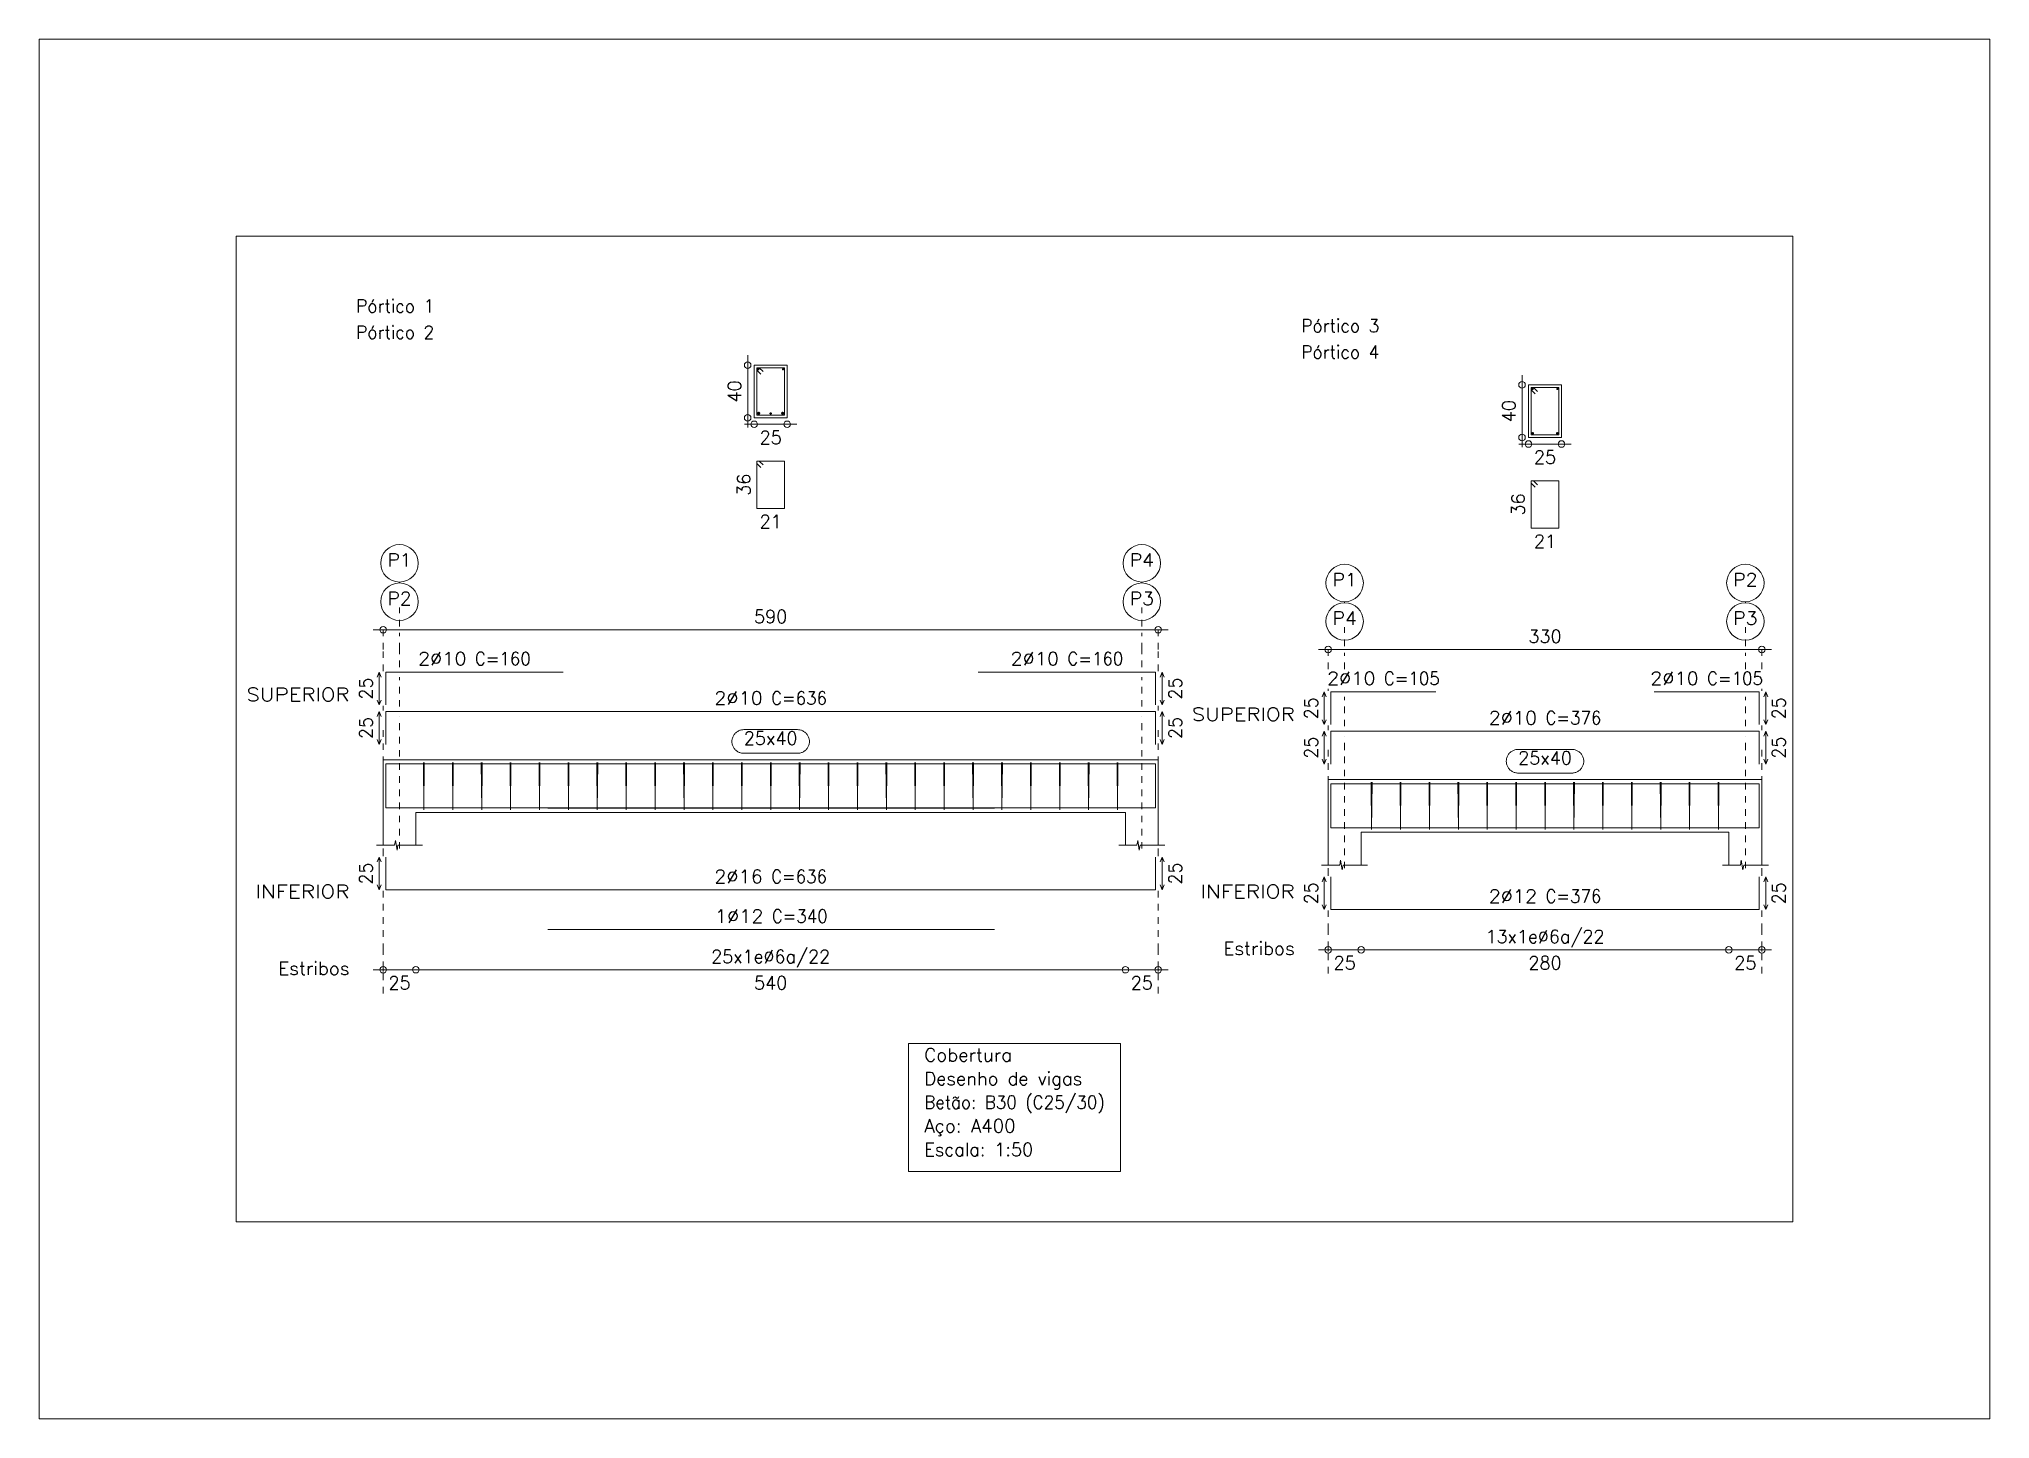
# Model space of a CAD drawing. Header units: millimetres. Extents: x 0 to 29.7, y 0 to 21.
import ezdxf
from ezdxf.enums import TextEntityAlignment as Align

# ---------------------------------------------------------------- set-up
doc = ezdxf.new("R2010")
doc.units = ezdxf.units.MM
doc.linetypes.add('CYPE_PUNTO', pattern=[0.075, 0, -0.075])
for name, color, linetype, lineweight in [('ARM_COMPRIMENTOS', 3, 'Continuous', 0), ('ARM_DENTRO_VIGA', 4, 'Continuous', 15), ('ARM_ESTRIBOS', 5, 'Continuous', 0), ('ARM_TEXTOS', 3, 'Continuous', 0), ('COT_COTAS', 3, 'Continuous', 0), ('COT_EST', 3, 'Continuous', 0), ('COT_LIN_APOIOS', 2, 'CYPE_PUNTO', 0), ('COT_LIN_AUX_COTA', 2, 'CYPE_PUNTO', 0), ('QUAD_BORDO', 1, 'Continuous', 20), ('QUAD_LIMITES', 2, 'Continuous', 0), ('REF_ESCALA', 3, 'Continuous', 0), ('REF_NOME', 3, 'Continuous', 0), ('REF_REFERENCIA', 3, 'Continuous', 0), ('SEC_CONTORNOS', 2, 'Continuous', 9), ('SEC_DIM_VIGA', 3, 'Continuous', 0), ('TABELAS', 1, 'Continuous', 9), ('TEXTO_REF_NOME', 3, 'Continuous', 0), ('TEXTO_REF_REFERENCIA', 3, 'Continuous', 0), ('TXT_COMP', 3, 'Continuous', 0), ('TXT_EST', 3, 'Continuous', 0)]:
    doc.layers.add(name, color=color, linetype=linetype, lineweight=lineweight)
doc.styles.add('CYPETXT', font='', dxfattribs={"height": 0.2})
doc.styles.get('CYPETXT').set_extended_font_data('romans')

msp = doc.modelspace()

# ---------------------------------------------------------------- linework, layer by layer
at = {"layer": 'ARM_COMPRIMENTOS'}
for p, q in [((5.178, 11.366), (5.148, 11.291)), ((5.178, 11.366), (5.208, 11.291)), ((5.178, 10.866), (5.178, 11.366)), ((17.098, 11.366), (17.068, 11.291)), ((17.098, 11.366), (17.128, 11.291)), ((17.098, 11.366), (17.098, 10.866)), ((19.566, 11.066), (19.536, 10.991)), ((19.566, 11.066), (19.596, 10.991)), ((19.566, 10.566), (19.566, 11.066)), ((26.286, 11.066), (26.256, 10.991)), ((26.286, 11.066), (26.316, 10.991)), ((26.286, 11.066), (26.286, 10.566)), ((5.178, 10.866), (5.148, 10.941)), ((5.178, 10.766), (5.148, 10.691)), ((5.178, 10.866), (5.208, 10.941)), ((5.178, 10.766), (5.208, 10.691)), ((5.178, 10.266), (5.178, 10.766)), ((17.098, 10.866), (17.068, 10.941)), ((17.098, 10.766), (17.068, 10.691)), ((17.098, 10.866), (17.128, 10.941)), ((17.098, 10.766), (17.128, 10.691)), ((17.098, 10.766), (17.098, 10.266)), ((19.566, 10.566), (19.536, 10.641)), ((19.566, 10.466), (19.536, 10.391)), ((19.566, 10.566), (19.596, 10.641)), ((19.566, 10.466), (19.596, 10.391)), ((19.566, 9.966), (19.566, 10.466)), ((26.286, 10.566), (26.256, 10.641)), ((26.286, 10.466), (26.256, 10.391)), ((26.286, 10.566), (26.316, 10.641)), ((26.286, 10.466), (26.316, 10.391)), ((26.286, 10.466), (26.286, 9.966)), ((5.178, 10.266), (5.148, 10.341)), ((5.178, 10.266), (5.208, 10.341)), ((17.098, 10.266), (17.068, 10.341)), ((17.098, 10.266), (17.128, 10.341)), ((19.566, 9.966), (19.536, 10.041)), ((19.566, 9.966), (19.596, 10.041)), ((26.286, 9.966), (26.256, 10.041)), ((26.286, 9.966), (26.316, 10.041)), ((5.178, 8.551), (5.148, 8.476)), ((5.178, 8.551), (5.208, 8.476)), ((5.178, 8.551), (5.178, 8.051)), ((17.098, 8.551), (17.068, 8.476)), ((17.098, 8.551), (17.128, 8.476)), ((17.098, 8.051), (17.098, 8.551)), ((5.178, 8.051), (5.148, 8.126)), ((5.178, 8.051), (5.208, 8.126)), ((17.098, 8.051), (17.068, 8.126)), ((17.098, 8.051), (17.128, 8.126)), ((19.566, 8.251), (19.536, 8.176)), ((19.566, 8.251), (19.596, 8.176)), ((19.566, 8.251), (19.566, 7.751)), ((26.286, 8.251), (26.256, 8.176)), ((26.286, 8.251), (26.316, 8.176)), ((26.286, 7.751), (26.286, 8.251)), ((19.566, 7.751), (19.536, 7.826)), ((19.566, 7.751), (19.596, 7.826)), ((26.286, 7.751), (26.256, 7.826)), ((26.286, 7.751), (26.316, 7.826))]:
    msp.add_line(p, q, dxfattribs=at)
at = {"layer": 'ARM_DENTRO_VIGA'}
for p, q in [((10.935, 15.975), (10.965, 15.975)), ((10.95, 15.99), (10.95, 15.96)), ((11.311, 15.975), (11.341, 15.975)), ((11.326, 15.99), (11.326, 15.96)), ((22.723, 15.675), (22.753, 15.675)), ((22.738, 15.69), (22.738, 15.66)), ((23.099, 15.675), (23.129, 15.675)), ((23.114, 15.69), (23.114, 15.66)), ((10.932, 15.305), (10.98, 15.305)), ((10.956, 15.329), (10.956, 15.281)), ((11.12, 15.301), (11.156, 15.301)), ((11.138, 15.319), (11.138, 15.283)), ((11.296, 15.305), (11.344, 15.305)), ((11.32, 15.329), (11.32, 15.281)), ((22.722, 15.001), (22.758, 15.001)), ((22.74, 15.019), (22.74, 14.983)), ((23.094, 15.001), (23.13, 15.001)), ((23.112, 15.019), (23.112, 14.983))]:
    msp.add_line(p, q, dxfattribs=at)
for points in [[(5.278, 10.866), (5.278, 11.366), (7.978, 11.366)], [(14.298, 11.366), (16.998, 11.366), (16.998, 10.866)], [(19.666, 10.566), (19.666, 11.066), (21.266, 11.066)], [(24.586, 11.066), (26.186, 11.066), (26.186, 10.566)], [(5.278, 10.266), (5.278, 10.766), (16.998, 10.766), (16.998, 10.266)], [(19.666, 9.966), (19.666, 10.466), (26.186, 10.466), (26.186, 9.966)], [(5.278, 9.468), (5.278, 9.968), (16.998, 9.968), (16.998, 9.468)], [(5.278, 9.468), (5.278, 9.968), (7.978, 9.968)], [(14.298, 9.968), (16.998, 9.968), (16.998, 9.468)], [(5.278, 9.798), (5.278, 9.298), (16.998, 9.298), (16.998, 9.798)], [(19.666, 9.168), (19.666, 9.668), (26.186, 9.668), (26.186, 9.168)], [(19.666, 9.168), (19.666, 9.668), (21.266, 9.668)], [(24.586, 9.668), (26.186, 9.668), (26.186, 9.168)], [(7.748, 9.294), (14.548, 9.294)], [(19.666, 9.494), (19.666, 8.994), (26.186, 8.994), (26.186, 9.494)], [(5.278, 8.551), (5.278, 8.051), (16.998, 8.051), (16.998, 8.551)], [(19.666, 8.251), (19.666, 7.751), (26.186, 7.751), (26.186, 8.251)], [(7.748, 7.447), (14.548, 7.447)]]:
    msp.add_lwpolyline(points, dxfattribs=at)
for centre, radius in [((10.95, 15.975), 0.01), ((11.326, 15.975), 0.01), ((22.738, 15.675), 0.01), ((23.114, 15.675), 0.01), ((10.956, 15.305), 0.016), ((11.138, 15.301), 0.012), ((11.32, 15.305), 0.016), ((22.74, 15.001), 0.012), ((23.112, 15.001), 0.012)]:
    msp.add_circle(centre, radius, dxfattribs=at)
at = {"layer": 'ARM_ESTRIBOS'}
for points in [[(11.023, 15.938), (10.964, 15.997), (10.928, 15.997), (10.928, 15.277), (11.348, 15.277), (11.348, 15.997), (10.928, 15.997), (10.928, 15.961), (10.987, 15.902)], [(22.811, 15.638), (22.752, 15.697), (22.716, 15.697), (22.716, 14.977), (23.136, 14.977), (23.136, 15.697), (22.716, 15.697), (22.716, 15.661), (22.775, 15.602)], [(11.023, 14.518), (10.964, 14.577), (10.928, 14.577), (10.928, 13.857), (11.348, 13.857), (11.348, 14.577), (10.928, 14.577), (10.928, 14.541), (10.987, 14.482)], [(22.811, 14.218), (22.752, 14.277), (22.716, 14.277), (22.716, 13.557), (23.136, 13.557), (23.136, 14.277), (22.716, 14.277), (22.716, 14.241), (22.775, 14.182)], [(5.865, 9.931), (5.865, 9.99), (5.859, 9.27), (5.853, 9.99), (5.853, 9.954), (5.853, 9.895)], [(6.305, 9.931), (6.305, 9.99), (6.299, 9.27), (6.293, 9.99), (6.293, 9.954), (6.293, 9.895)], [(6.745, 9.931), (6.745, 9.99), (6.739, 9.27), (6.733, 9.99), (6.733, 9.954), (6.733, 9.895)], [(7.185, 9.931), (7.185, 9.99), (7.179, 9.27), (7.173, 9.99), (7.173, 9.954), (7.173, 9.895)], [(7.625, 9.931), (7.625, 9.99), (7.619, 9.27), (7.613, 9.99), (7.613, 9.954), (7.613, 9.895)], [(8.065, 9.931), (8.065, 9.99), (8.059, 9.27), (8.053, 9.99), (8.053, 9.954), (8.053, 9.895)], [(8.505, 9.931), (8.505, 9.99), (8.499, 9.27), (8.493, 9.99), (8.493, 9.954), (8.493, 9.895)], [(8.945, 9.931), (8.945, 9.99), (8.939, 9.27), (8.933, 9.99), (8.933, 9.954), (8.933, 9.895)], [(9.385, 9.931), (9.385, 9.99), (9.379, 9.27), (9.373, 9.99), (9.373, 9.954), (9.373, 9.895)], [(9.825, 9.931), (9.825, 9.99), (9.819, 9.27), (9.813, 9.99), (9.813, 9.954), (9.813, 9.895)], [(10.265, 9.931), (10.265, 9.99), (10.259, 9.27), (10.253, 9.99), (10.253, 9.954), (10.253, 9.895)], [(10.705, 9.931), (10.705, 9.99), (10.699, 9.27), (10.693, 9.99), (10.693, 9.954), (10.693, 9.895)], [(11.145, 9.931), (11.145, 9.99), (11.139, 9.27), (11.133, 9.99), (11.133, 9.954), (11.133, 9.895)], [(11.585, 9.931), (11.585, 9.99), (11.579, 9.27), (11.573, 9.99), (11.573, 9.954), (11.573, 9.895)], [(12.025, 9.931), (12.025, 9.99), (12.019, 9.27), (12.013, 9.99), (12.013, 9.954), (12.013, 9.895)], [(12.465, 9.931), (12.465, 9.99), (12.459, 9.27), (12.453, 9.99), (12.453, 9.954), (12.453, 9.895)], [(12.905, 9.931), (12.905, 9.99), (12.899, 9.27), (12.893, 9.99), (12.893, 9.954), (12.893, 9.895)], [(13.345, 9.931), (13.345, 9.99), (13.339, 9.27), (13.333, 9.99), (13.333, 9.954), (13.333, 9.895)], [(13.785, 9.931), (13.785, 9.99), (13.779, 9.27), (13.773, 9.99), (13.773, 9.954), (13.773, 9.895)], [(14.225, 9.931), (14.225, 9.99), (14.219, 9.27), (14.213, 9.99), (14.213, 9.954), (14.213, 9.895)], [(14.665, 9.931), (14.665, 9.99), (14.659, 9.27), (14.653, 9.99), (14.653, 9.954), (14.653, 9.895)], [(15.105, 9.931), (15.105, 9.99), (15.099, 9.27), (15.093, 9.99), (15.093, 9.954), (15.093, 9.895)], [(15.545, 9.931), (15.545, 9.99), (15.539, 9.27), (15.533, 9.99), (15.533, 9.954), (15.533, 9.895)], [(15.985, 9.931), (15.985, 9.99), (15.979, 9.27), (15.973, 9.99), (15.973, 9.954), (15.973, 9.895)], [(16.425, 9.931), (16.425, 9.99), (16.419, 9.27), (16.413, 9.99), (16.413, 9.954), (16.413, 9.895)], [(20.293, 9.631), (20.293, 9.69), (20.287, 8.97), (20.281, 9.69), (20.281, 9.654), (20.281, 9.595)], [(20.733, 9.631), (20.733, 9.69), (20.727, 8.97), (20.721, 9.69), (20.721, 9.654), (20.721, 9.595)], [(21.173, 9.631), (21.173, 9.69), (21.167, 8.97), (21.161, 9.69), (21.161, 9.654), (21.161, 9.595)], [(21.613, 9.631), (21.613, 9.69), (21.607, 8.97), (21.601, 9.69), (21.601, 9.654), (21.601, 9.595)], [(22.053, 9.631), (22.053, 9.69), (22.047, 8.97), (22.041, 9.69), (22.041, 9.654), (22.041, 9.595)], [(22.493, 9.631), (22.493, 9.69), (22.487, 8.97), (22.481, 9.69), (22.481, 9.654), (22.481, 9.595)], [(22.933, 9.631), (22.933, 9.69), (22.927, 8.97), (22.921, 9.69), (22.921, 9.654), (22.921, 9.595)], [(23.373, 9.631), (23.373, 9.69), (23.367, 8.97), (23.361, 9.69), (23.361, 9.654), (23.361, 9.595)], [(23.813, 9.631), (23.813, 9.69), (23.807, 8.97), (23.801, 9.69), (23.801, 9.654), (23.801, 9.595)], [(24.253, 9.631), (24.253, 9.69), (24.247, 8.97), (24.241, 9.69), (24.241, 9.654), (24.241, 9.595)], [(24.693, 9.631), (24.693, 9.69), (24.687, 8.97), (24.681, 9.69), (24.681, 9.654), (24.681, 9.595)], [(25.133, 9.631), (25.133, 9.69), (25.127, 8.97), (25.121, 9.69), (25.121, 9.654), (25.121, 9.595)], [(25.573, 9.631), (25.573, 9.69), (25.567, 8.97), (25.561, 9.69), (25.561, 9.654), (25.561, 9.595)]]:
    msp.add_lwpolyline(points, dxfattribs=at)
at = {"layer": 'COT_COTAS'}
for p, q in [((5.088, 12.011), (17.188, 12.011)), ((19.476, 11.711), (26.376, 11.711))]:
    msp.add_line(p, q, dxfattribs=at)
for centre in [(5.238, 12.011), (17.038, 12.011), (19.626, 11.711), (26.226, 11.711)]:
    msp.add_circle(centre, 0.05, dxfattribs=at)
at = {"layer": 'COT_EST'}
for points in [[(19.476, 7.141), (20.126, 7.141), (25.726, 7.141), (26.376, 7.141)], [(5.088, 6.837), (5.738, 6.837), (16.538, 6.837), (17.188, 6.837)]]:
    msp.add_lwpolyline(points, dxfattribs=at)
for centre in [(19.626, 7.141), (20.126, 7.141), (25.726, 7.141), (26.226, 7.141), (5.238, 6.837), (5.738, 6.837), (16.538, 6.837), (17.038, 6.837)]:
    msp.add_circle(centre, 0.05, dxfattribs=at)
at = {"layer": 'COT_LIN_APOIOS'}
for p, q in [((19.626, 11.081), (19.626, 11.111)), ((26.226, 11.081), (26.226, 11.111)), ((5.238, 10.781), (5.238, 10.851)), ((17.038, 10.781), (17.038, 10.851)), ((19.626, 10.481), (19.626, 10.551)), ((26.226, 10.481), (26.226, 10.551))]:
    msp.add_line(p, q, dxfattribs=at)
for points in [[(5.238, 11.381), (5.238, 11.711), (5.238, 11.986), (5.238, 12.011)], [(17.038, 11.381), (17.038, 11.711), (17.038, 11.986), (17.038, 12.011)], [(19.626, 11.411), (19.626, 11.686), (19.626, 11.711)], [(26.226, 11.411), (26.226, 11.686), (26.226, 11.711)], [(5.238, 8.566), (5.238, 8.581), (5.238, 10.49)], [(17.038, 8.566), (17.038, 8.581), (17.038, 10.49)], [(19.626, 8.266), (19.626, 8.281), (19.626, 10.19)], [(26.226, 8.266), (26.226, 8.281), (26.226, 10.19)], [(5.238, 6.477), (5.238, 6.812), (5.238, 6.862), (5.238, 7.137), (5.238, 8.036)], [(17.038, 6.477), (17.038, 6.812), (17.038, 6.862), (17.038, 7.137), (17.038, 8.036)], [(19.626, 6.781), (19.626, 7.116), (19.626, 7.166), (19.626, 7.441), (19.626, 7.736)], [(26.226, 6.781), (26.226, 7.116), (26.226, 7.166), (26.226, 7.441), (26.226, 7.736)]]:
    msp.add_lwpolyline(points, dxfattribs=at)
at = {"layer": 'COT_LIN_AUX_COTA'}
for p, q in [((5.488, 12.722), (5.488, 12.736)), ((16.788, 12.722), (16.788, 12.736)), ((5.488, 12.061), (5.488, 12.351)), ((16.788, 12.061), (16.788, 12.351)), ((19.876, 12.422), (19.876, 12.436)), ((25.976, 12.422), (25.976, 12.436)), ((19.876, 11.761), (19.876, 12.051)), ((25.976, 11.761), (25.976, 12.051)), ((19.876, 11.411), (19.876, 11.661)), ((25.976, 11.411), (25.976, 11.661)), ((5.488, 10.841), (5.488, 11.291)), ((16.788, 10.841), (16.788, 11.291)), ((19.876, 10.541), (19.876, 10.991)), ((25.976, 10.541), (25.976, 10.991))]:
    msp.add_line(p, q, dxfattribs=at)
for points in [[(5.488, 11.441), (5.488, 11.711), (5.488, 11.961)], [(16.788, 11.441), (16.788, 11.711), (16.788, 11.961)], [(5.488, 8.68), (5.488, 10.49), (5.488, 10.691)], [(16.788, 8.68), (16.788, 10.49), (16.788, 10.691)], [(19.876, 8.38), (19.876, 10.19), (19.876, 10.391)], [(25.976, 8.38), (25.976, 10.19), (25.976, 10.391)]]:
    msp.add_lwpolyline(points, dxfattribs=at)
at = {"layer": 'QUAD_BORDO'}
msp.add_lwpolyline([(3, 3), (26.7, 3), (26.7, 18), (3, 18), (3, 3)], close=True, dxfattribs=at)
at = {"layer": 'QUAD_LIMITES'}
msp.add_lwpolyline([(0, 0), (29.7, 0), (29.7, 21), (0, 21), (0, 0)], close=True, dxfattribs=at)
at = {"layer": 'REF_NOME'}
for points in [[(11.547, 10.49), (11.56, 10.489), (11.571, 10.488), (11.583, 10.486), (11.595, 10.483), (11.607, 10.48), (11.618, 10.475), (11.629, 10.47), (11.639, 10.464), (11.649, 10.458), (11.659, 10.451), (11.668, 10.443), (11.677, 10.435), (11.685, 10.426), (11.692, 10.416), (11.699, 10.406), (11.705, 10.396), (11.711, 10.385), (11.715, 10.374), (11.719, 10.363), (11.723, 10.351), (11.725, 10.34), (11.727, 10.328), (11.727, 10.316), (11.727, 10.304), (11.727, 10.292), (11.725, 10.28), (11.723, 10.268), (11.719, 10.256), (11.715, 10.245), (11.711, 10.234), (11.705, 10.223), (11.699, 10.213), (11.692, 10.203), (11.685, 10.193), (11.677, 10.184), (11.668, 10.176), (11.659, 10.168), (11.649, 10.161), (11.639, 10.155), (11.629, 10.149), (11.618, 10.144), (11.607, 10.14), (11.595, 10.136), (11.583, 10.133), (11.571, 10.131), (11.56, 10.13), (11.547, 10.13), (10.729, 10.13), (10.716, 10.13), (10.705, 10.131), (10.693, 10.133), (10.681, 10.136), (10.669, 10.14), (10.658, 10.144), (10.647, 10.149), (10.637, 10.155), (10.627, 10.161), (10.617, 10.168), (10.608, 10.176), (10.599, 10.184), (10.591, 10.193), (10.584, 10.203), (10.577, 10.213), (10.571, 10.223), (10.565, 10.234), (10.561, 10.245), (10.557, 10.256), (10.553, 10.268), (10.551, 10.28), (10.549, 10.292), (10.549, 10.304), (10.549, 10.316), (10.549, 10.328), (10.551, 10.34), (10.553, 10.351), (10.557, 10.363), (10.561, 10.374), (10.565, 10.385), (10.571, 10.396), (10.577, 10.406), (10.584, 10.416), (10.591, 10.426), (10.599, 10.435), (10.608, 10.443), (10.617, 10.451), (10.627, 10.458), (10.637, 10.464), (10.647, 10.47), (10.658, 10.475), (10.669, 10.48), (10.681, 10.483), (10.693, 10.486), (10.705, 10.488), (10.716, 10.489), (10.729, 10.49), (11.547, 10.49)], [(23.336, 10.19), (23.348, 10.189), (23.36, 10.188), (23.372, 10.186), (23.383, 10.183), (23.395, 10.18), (23.406, 10.175), (23.417, 10.17), (23.428, 10.164), (23.438, 10.158), (23.447, 10.151), (23.457, 10.143), (23.465, 10.135), (23.473, 10.126), (23.481, 10.116), (23.488, 10.106), (23.494, 10.096), (23.499, 10.085), (23.504, 10.074), (23.508, 10.063), (23.511, 10.051), (23.513, 10.04), (23.515, 10.028), (23.516, 10.016), (23.516, 10.004), (23.515, 9.992), (23.513, 9.98), (23.511, 9.968), (23.508, 9.956), (23.504, 9.945), (23.499, 9.934), (23.494, 9.923), (23.488, 9.913), (23.481, 9.903), (23.473, 9.893), (23.465, 9.884), (23.457, 9.876), (23.447, 9.868), (23.438, 9.861), (23.428, 9.855), (23.417, 9.849), (23.406, 9.844), (23.395, 9.84), (23.383, 9.836), (23.372, 9.833), (23.36, 9.831), (23.348, 9.83), (23.336, 9.83), (22.517, 9.83), (22.505, 9.83), (22.493, 9.831), (22.481, 9.833), (22.469, 9.836), (22.458, 9.84), (22.447, 9.844), (22.436, 9.849), (22.425, 9.855), (22.415, 9.861), (22.405, 9.868), (22.396, 9.876), (22.388, 9.884), (22.379, 9.893), (22.372, 9.903), (22.365, 9.913), (22.359, 9.923), (22.354, 9.934), (22.349, 9.945), (22.345, 9.956), (22.342, 9.968), (22.339, 9.98), (22.338, 9.992), (22.337, 10.004), (22.337, 10.016), (22.338, 10.028), (22.339, 10.04), (22.342, 10.051), (22.345, 10.063), (22.349, 10.074), (22.354, 10.085), (22.359, 10.096), (22.365, 10.106), (22.372, 10.116), (22.379, 10.126), (22.388, 10.135), (22.396, 10.143), (22.405, 10.151), (22.415, 10.158), (22.425, 10.164), (22.436, 10.17), (22.447, 10.175), (22.458, 10.18), (22.469, 10.183), (22.481, 10.186), (22.493, 10.188), (22.505, 10.189), (22.517, 10.19), (23.336, 10.19)]]:
    msp.add_lwpolyline(points, close=True, dxfattribs=at)
at = {"layer": 'REF_REFERENCIA'}
for centre in [(5.488, 13.022), (16.788, 13.022), (19.876, 12.722), (25.976, 12.722), (5.488, 12.437), (16.788, 12.437), (19.876, 12.137), (25.976, 12.137)]:
    msp.add_circle(centre, 0.285, dxfattribs=at)
at = {"layer": 'SEC_CONTORNOS'}
for p, q in [((5.238, 9.23), (5.238, 10.03)), ((5.238, 10.03), (5.738, 10.03)), ((16.538, 10.03), (17.038, 10.03)), ((17.038, 9.23), (17.038, 10.03)), ((19.626, 8.93), (19.626, 9.73)), ((19.626, 9.73), (20.126, 9.73)), ((25.726, 9.73), (26.226, 9.73)), ((26.226, 8.93), (26.226, 9.73)), ((5.738, 9.23), (16.538, 9.23)), ((5.738, 8.73), (5.738, 9.23)), ((16.538, 8.73), (16.538, 9.23)), ((20.126, 8.93), (25.726, 8.93)), ((20.126, 8.43), (20.126, 8.93)), ((25.726, 8.43), (25.726, 8.93))]:
    msp.add_line(p, q, dxfattribs=at)
for points in [[(10.888, 16.037), (10.888, 15.237), (11.388, 15.237), (11.388, 16.037), (10.888, 16.037)], [(22.676, 15.737), (22.676, 14.937), (23.176, 14.937), (23.176, 15.737), (22.676, 15.737)]]:
    msp.add_lwpolyline(points, close=True, dxfattribs=at)
for points in [[(5.238, 10.03), (5.738, 10.03), (16.538, 10.03), (17.038, 10.03)], [(5.238, 8.73), (5.238, 9.23), (5.238, 10.03)], [(17.038, 8.73), (17.038, 9.23), (17.038, 10.03)], [(19.626, 9.73), (20.126, 9.73), (25.726, 9.73), (26.226, 9.73)], [(19.626, 8.43), (19.626, 8.93), (19.626, 9.73)], [(26.226, 8.43), (26.226, 8.93), (26.226, 9.73)], [(5.138, 8.73), (5.413, 8.73), (5.426, 8.805), (5.45, 8.655), (5.463, 8.73), (5.838, 8.73)], [(16.438, 8.73), (16.713, 8.73), (16.726, 8.805), (16.75, 8.655), (16.763, 8.73), (17.138, 8.73)], [(19.526, 8.43), (19.801, 8.43), (19.814, 8.505), (19.839, 8.355), (19.851, 8.43), (20.226, 8.43)], [(25.626, 8.43), (25.901, 8.43), (25.914, 8.505), (25.939, 8.355), (25.951, 8.43), (26.326, 8.43)]]:
    msp.add_lwpolyline(points, dxfattribs=at)
at = {"layer": 'SEC_DIM_VIGA'}
for p, q in [((10.788, 16.187), (10.788, 15.087)), ((22.576, 15.887), (22.576, 14.787)), ((10.738, 15.137), (11.538, 15.137)), ((22.526, 14.837), (23.326, 14.837))]:
    msp.add_line(p, q, dxfattribs=at)
for centre in [(10.788, 16.037), (22.576, 15.737), (10.788, 15.237), (10.888, 15.137), (11.388, 15.137), (22.576, 14.937), (22.676, 14.837), (23.176, 14.837)]:
    msp.add_circle(centre, 0.05, dxfattribs=at)
at = {"layer": 'TABELAS'}
msp.add_lwpolyline([(13.236, 3.765), (16.464, 3.765), (16.464, 5.715), (13.236, 5.715), (13.236, 3.765)], close=True, dxfattribs=at)

# ---------------------------------------------------------------- texts
at = {"layer": 'ARM_COMPRIMENTOS', "style": 'CYPETXT', "width": 0.872274}
for p, p2 in [((5.078, 10.948), (5.078, 11.284)), ((17.398, 10.948), (17.398, 11.284)), ((19.466, 10.648), (19.466, 10.984)), ((26.586, 10.648), (26.586, 10.984)), ((5.078, 10.348), (5.078, 10.684)), ((17.398, 10.348), (17.398, 10.684)), ((19.466, 10.048), (19.466, 10.384)), ((26.586, 10.048), (26.586, 10.384)), ((5.078, 8.133), (5.078, 8.469)), ((17.398, 8.133), (17.398, 8.469)), ((19.466, 7.833), (19.466, 8.169)), ((26.586, 7.833), (26.586, 8.169))]:
    msp.add_text('25', height=0.2, rotation=90, dxfattribs=at).set_placement(p, p2, align=Align.FIT)
at = {"layer": 'ARM_TEXTOS', "style": 'CYPETXT', "width": 0.935124}
for s, p, p2 in [('2%%c10', (5.77, 11.471), (6.508, 11.471)), ('2%%c10', (14.79, 11.471), (15.528, 11.471)), ('2%%c10', (19.608, 11.171), (20.346, 11.171)), ('2%%c10', (24.528, 11.171), (25.266, 11.171)), ('2%%c10', (10.28, 10.871), (11.018, 10.871)), ('2%%c10', (22.068, 10.571), (22.806, 10.571)), ('2%%c16', (10.28, 8.156), (11.018, 8.156)), ('2%%c12', (22.068, 7.856), (22.806, 7.856)), ('1%%c12', (10.29, 7.552), (11.028, 7.552))]:
    msp.add_text(s, height=0.2, dxfattribs=at).set_placement(p, p2, align=Align.FIT)
at = {"layer": 'COT_COTAS', "style": 'CYPETXT', "width": 0.872274}
for s, p, p2 in [('590', (10.886, 12.111), (11.39, 12.111)), ('330', (22.674, 11.811), (23.178, 11.811))]:
    msp.add_text(s, height=0.2, dxfattribs=at).set_placement(p, p2, align=Align.FIT)
at = {"layer": 'COT_EST', "style": 'CYPETXT', "width": 0.872274}
for s, p, p2 in [('25', (19.708, 6.841), (20.044, 6.841)), ('280', (22.674, 6.841), (23.178, 6.841)), ('25', (25.808, 6.841), (26.144, 6.841)), ('25', (5.32, 6.537), (5.656, 6.537)), ('540', (10.886, 6.537), (11.39, 6.537)), ('25', (16.62, 6.537), (16.956, 6.537))]:
    msp.add_text(s, height=0.2, dxfattribs=at).set_placement(p, p2, align=Align.FIT)
at = {"layer": 'REF_ESCALA', "style": 'CYPETXT'}
for s, width, p, p2 in [('SUPERIOR', 1.057135, (3.159, 10.924), (4.728, 10.924)), ('SUPERIOR', 1.057135, (17.547, 10.624), (19.116, 10.624)), ('INFERIOR', 1.067759, (3.294, 7.926), (4.728, 7.926)), ('INFERIOR', 1.067759, (17.682, 7.928), (19.116, 7.928)), ('Estribos', 0.903494, (18.03, 7.061), (19.116, 7.061)), ('Estribos', 0.903494, (3.642, 6.757), (4.728, 6.757))]:
    msp.add_text(s, height=0.2, dxfattribs=dict(at, width=width)).set_placement(p, p2, align=Align.FIT)
at = {"layer": 'SEC_DIM_VIGA', "style": 'CYPETXT', "width": 0.872274}
for s, p, p2 in [('40', (10.688, 15.469), (10.688, 15.805)), ('40', (22.476, 15.169), (22.476, 15.505)), ('36', (10.828, 14.049), (10.828, 14.385)), ('36', (22.616, 13.749), (22.616, 14.085))]:
    msp.add_text(s, height=0.2, rotation=90, dxfattribs=at).set_placement(p, p2, align=Align.FIT)
for s, p, p2 in [('25', (10.97, 14.837), (11.306, 14.837)), ('25', (22.758, 14.537), (23.094, 14.537)), ('21', (10.97, 13.557), (11.306, 13.557)), ('21', (22.758, 13.257), (23.094, 13.257))]:
    msp.add_text(s, height=0.2, dxfattribs=at).set_placement(p, p2, align=Align.FIT)
at = {"layer": 'TABELAS', "style": 'CYPETXT'}
for s, width, p, p2 in [('Cobertura', 0.881888, (13.476, 5.44), (14.814, 5.44)), ('Desenho de vigas', 0.862366, (13.476, 5.08), (15.882, 5.08)), ('Betão: B30 (C25/30)', 0.781037, (13.476, 4.72), (16.224, 4.72)), ('Aço: A400', 0.879343, (13.476, 4.36), (14.868, 4.36)), ('Escala: 1:50', 0.85322, (13.476, 4), (15.135, 4))]:
    msp.add_text(s, height=0.2, dxfattribs=dict(at, width=width)).set_placement(p, p2, align=Align.FIT)
at = {"layer": 'TEXTO_REF_NOME', "style": 'CYPETXT'}
for s, width, p, p2 in [('Pórtico 1', 0.813476, (4.828, 16.837), (6.016, 16.837)), ('Pórtico 2', 0.813476, (4.828, 16.437), (6.016, 16.437)), ('Pórtico 3', 0.813476, (19.216, 16.537), (20.404, 16.537)), ('Pórtico 4', 0.813476, (19.216, 16.137), (20.404, 16.137)), ('25x40', 0.876123, (10.729, 10.26), (11.547, 10.26)), ('25x40', 0.876123, (22.517, 9.96), (23.336, 9.96))]:
    msp.add_text(s, height=0.2, dxfattribs=dict(at, width=width)).set_placement(p, p2, align=Align.FIT)
at = {"layer": 'TEXTO_REF_REFERENCIA', "style": 'CYPETXT', "width": 0.935124}
for s, p, p2 in [('P1', (5.303, 12.972), (5.672, 12.972)), ('P4', (16.604, 12.972), (16.973, 12.972)), ('P1', (19.692, 12.672), (20.061, 12.672)), ('P2', (25.792, 12.672), (26.161, 12.672)), ('P2', (5.303, 12.387), (5.672, 12.387)), ('P3', (16.604, 12.387), (16.973, 12.387)), ('P4', (19.692, 12.087), (20.061, 12.087)), ('P3', (25.792, 12.087), (26.161, 12.087))]:
    msp.add_text(s, height=0.2, dxfattribs=at).set_placement(p, p2, align=Align.FIT)
at = {"layer": 'TXT_COMP', "style": 'CYPETXT', "width": 0.770929}
for s, p, p2 in [(' C=160', (6.508, 11.471), (7.486, 11.471)), (' C=160', (15.528, 11.471), (16.506, 11.471)), (' C=105', (20.346, 11.171), (21.324, 11.171)), (' C=105', (25.266, 11.171), (26.244, 11.171)), (' C=636', (11.018, 10.871), (11.996, 10.871)), (' C=376', (22.806, 10.571), (23.784, 10.571)), (' C=636', (11.018, 8.156), (11.996, 8.156)), (' C=376', (22.806, 7.856), (23.784, 7.856)), (' C=340', (11.028, 7.552), (12.006, 7.552))]:
    msp.add_text(s, height=0.2, dxfattribs=at).set_placement(p, p2, align=Align.FIT)
at = {"layer": 'TXT_EST', "style": 'CYPETXT', "width": 0.861511}
for s, p, p2 in [('13x1e%%c6a/22', (22.022, 7.241), (23.831, 7.241)), ('25x1e%%c6a/22', (10.233, 6.937), (12.043, 6.937))]:
    msp.add_text(s, height=0.2, dxfattribs=at).set_placement(p, p2, align=Align.FIT)

doc.saveas('drawing.dxf')
